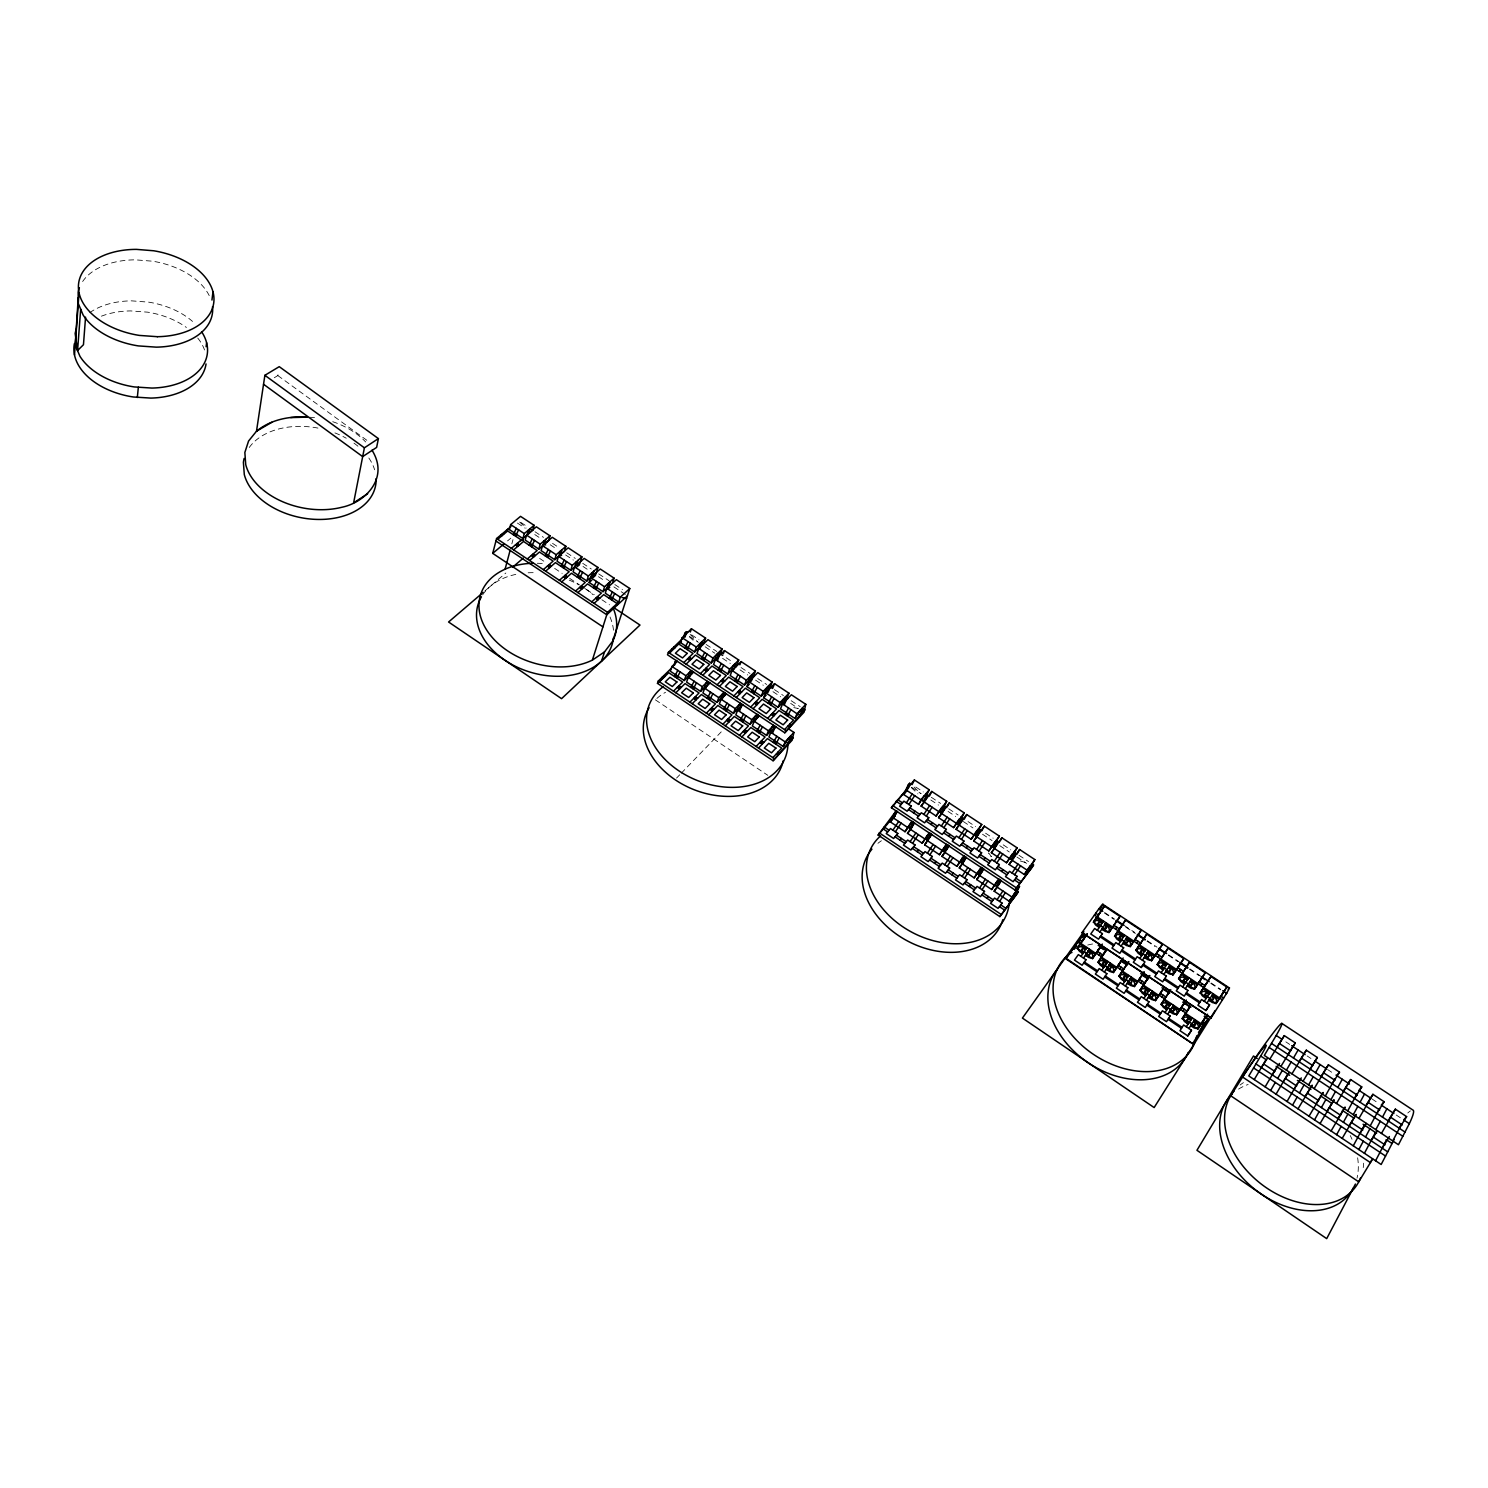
<?xml version="1.0" encoding="UTF-8"?>
<svg xmlns="http://www.w3.org/2000/svg" width="1488" height="1488" viewBox="0 0 1488 1488"><rect width="100%" height="100%" fill="white"/><g stroke="black" fill="none" stroke-linecap="round" stroke-linejoin="round"><path stroke-width="0.75" stroke-dasharray="5 3.75" d="M274.276 377.747L277.847 375.571L278.554 371.126M511.853 543.827L512.988 539.605M676.575 778.057L679.7 774.82M681.262 773.202L721.903 731.166M484.976 590.866L505.846 573.01M507.538 540.907L510.83 538.154M309.541 417.254L315.94 417.663M793.811 707.618L798.293 708.511L790.444 703.229M1020.303 860.975L1026.925 862.947M691.567 634.837L698.951 639.728M706.168 644.49L716.788 651.521M726.237 657.77L733.342 662.458M741.061 667.554L749.971 673.45M757.708 678.565L766.655 684.48M774.411 689.614L783.395 695.547M791.188 700.718L800.209 706.67M520.967 522.493L526.287 526.008M534.992 531.755L543.473 537.373M552.55 543.38L557.665 546.747M566.742 552.773L575.298 558.428M582.719 563.32L591.294 568.993M598.734 573.922L609.076 580.748M614.823 584.561L622.468 589.601M689.632 636.529L697.388 641.663M705.145 646.796L714.835 653.213M722.591 658.347L730.348 663.462M740.038 669.879L747.794 675.013M755.551 680.146L763.307 685.28M772.997 691.697L780.754 696.812M517.415 523.051L525.134 528.166M534.769 534.545L540.572 538.377M550.207 544.757L556.01 548.588M565.645 554.968L573.364 560.083M583.017 566.463L588.802 570.295M598.455 576.674L604.24 580.506M613.893 586.886L625.481 594.549M915.845 787.04L923.267 791.951M931.321 797.289L940.621 803.446M948.712 808.802L958.067 814.978M968.056 821.599L975.57 826.565M985.595 833.206L993.147 838.19M1003.21 844.849L1010.78 849.871M1018.982 855.302L1028.487 861.571M1104.728 912.59L1114.4 918.989M1124.482 925.666L1134.842 932.511M1147.304 940.751L1156.976 947.149M1168.582 954.831L1179.091 961.787M1189.861 968.911L1200.481 975.961M1211.139 982.991L1220.811 989.39M1104.468 913.037L1114.14 919.435M1125.728 927.117L1135.4 933.515M1147.006 941.197L1154.744 946.312M1168.285 955.277L1177.957 961.676M1189.563 969.358L1199.235 975.756M1210.823 983.419L1220.495 989.836M911.679 787.357L921.239 793.681M930.818 800.023L938.482 805.082M948.042 811.425L955.705 816.503M963.35 821.562L972.929 827.905M982.508 834.229L992.068 840.571M999.731 845.649L1009.292 851.973M1016.955 857.051L1026.534 863.375M1285.855 1041.86L1289.705 1044.427M1307.078 1055.922L1310.965 1058.507M1327.519 1069.481L1334.085 1073.834M1371.973 1098.944L1378.446 1103.24M1396.209 1114.996L1401.826 1118.716M539.623 558.409L545.259 562.148M554.652 568.397L562.185 573.401M569.699 578.386L579.111 584.635M586.663 589.639L594.27 594.698M601.896 599.757L609.503 604.816M655.39 699.844L767.808 775.322M277.847 375.571L369.173 441.973M689.39 636.827L694.505 641.57M519.684 522.065L526.12 528.054M911.381 787.654L917.91 793.922M690.172 634.446L698.281 642.463M914.06 787.078L920.421 793.681M991.436 856.623L988.609 852.94L991.101 856.66M1407.778 1113.005A57.232 6.752 -56.4 0 1 1410.401 1110.922M1238.555 1089.104A77.153 55.093 38.8 0 1 1248.134 1084.473M1350.248 1135.549A77.153 55.093 38.8 0 1 1352.015 1139.25M1357.633 1157.813A77.153 55.093 38.8 0 1 1357.019 1178.143M1240.081 1085.031A77.432 55.13 38.7 0 1 1243.447 1082.632M1363.64 1163.188A77.432 55.13 38.7 0 1 1363.231 1167.615M1087.709 945.047A78.325 56.897 33.9 0 1 1093.847 943.783M656.878 698.449A72.67 53.14 21.2 0 1 665.545 692.273M482.596 594.902A69.936 49.941 16.3 0 1 517.694 574.015M528.147 572.787A69.936 49.941 16.3 0 1 534.601 572.694M569.253 580.134A69.936 49.941 16.3 0 1 579.204 584.989M584.747 588.374A69.936 49.941 16.3 0 1 593.191 594.791M610.006 616.962A69.936 49.941 16.3 0 1 613.577 631.321M537.261 563.264A70.234 49.941 16.3 0 1 543.845 563.654M249.277 447.46A67.127 45.589 11 0 1 320.59 428.618M334.93 432.915A67.127 45.589 11 0 1 346.258 438.216M353.977 443.145A67.127 45.589 11 0 1 359.166 447.256M368.838 458.006A67.127 45.589 11 0 1 374.623 469.78M332.717 421.699A67.406 45.607 11 0 1 365.657 441.973M82.64 281.511A67.983 42.947 8.6 0 1 135.408 259.842L152.743 261.218A67.983 42.947 8.6 0 1 210.459 298.381M89.689 312.703A66.886 42.985 8.3 0 1 131.558 300.855L148.614 302.138A66.886 42.985 8.3 0 1 192.529 321.427M101.407 316.181A66.607 43.003 8.2 0 1 130.609 310.918L147.61 312.164A66.607 43.003 8.2 0 1 186.409 327.472M197.755 338.074A66.607 43.003 8.2 0 1 204.823 350.815M877.939 843.305A75.2 55.54 28.3 0 1 881.398 840.757"/><path stroke-width="1.5" d="M78.213 297.749L75.218 345.104L79.924 356.246A66.886 42.985 8.3 0 0 134.292 386.936L151.925 388.07A66.886 42.985 8.3 0 0 201.55 331.638M74.493 354.981L79.05 292.894M85.56 317.149L83.458 344.714L77.581 350.536L80.668 309.151M138.347 387.196L137.324 397.519M206.107 346.704L206.609 342.724M211.947 300.055L212.989 291.778M263.543 384.257L362.663 456.611L376.631 447.404L378.398 438.607L279.242 366.662L264.883 375.311L256.494 431.222L248.552 441.062L244.85 452.482L245.743 464.665A67.406 45.607 11 0 0 341.887 507.259C362.998 502.888 383.737 483.098 376.576 460.071A67.406 45.607 11 0 0 372.019 450.194M378.398 438.607L364.393 447.814L353.623 502.851L367.648 493.737M602.938 626.876L492.714 553.369L496.583 538.544L510.961 526.529M509.342 529.561L510.663 524.594L520.54 516.355L534.099 525.301L532.723 530.267L522.92 538.563L508.208 528.817M505.083 569.197L510.161 550.169M516.317 528.333L513.341 534.713M518.587 529.84L515.592 536.201M522.92 538.563L524.26 533.597L534.099 525.301M526.547 535.103L525.19 540.07L538.823 549.109L548.57 540.739L549.965 535.792L536.35 526.808L526.547 535.103L540.2 544.162L538.823 549.109M527.012 535.103L528.37 530.137M528.649 533.708L530.007 528.742M532.22 538.879L529.207 545.24M534.508 540.386L531.495 546.747M542.488 545.668L541.093 550.616L554.782 559.693L564.473 551.267L565.905 546.319L552.253 537.298L542.488 545.668L556.196 554.745L554.782 559.693M544.273 540.665L542.897 545.612L544.031 546.375M545.91 539.27L544.515 544.217L545.65 544.961M548.198 549.444L545.147 555.805M550.486 550.951L547.435 557.33M579.204 565.217L581.901 556.884L568.193 547.826L558.484 556.27L557.051 561.199L570.797 570.313L584.189 558.409L597.953 567.486L596.446 572.396M560.251 551.23L558.818 556.177L559.972 556.921M561.869 549.816L560.455 554.764L561.59 555.508M564.212 560.065L561.143 566.426M566.5 561.571L563.431 567.932M570.797 570.313L572.248 565.384L581.901 556.884M576.284 561.832L574.814 566.761L575.968 567.523M577.902 560.418L576.433 565.347L577.567 566.091M577.586 566.63L578.572 563.357M580.301 570.704L577.195 577.065M582.608 572.229L579.502 578.59M588.355 576.042L574.554 566.891L573.085 571.82L586.867 580.971L588.355 576.042L597.953 567.486M589.174 582.496L590.662 577.586L604.537 586.756L602.993 591.666L589.174 582.496L591.833 580.097M592.373 572.471L590.866 577.4L592.019 578.144L593.619 576.712L592.466 575.949L593.972 571.039M593.656 577.27L594.661 573.996M595.274 575.837L596.279 572.564M596.446 581.399L593.321 587.76M598.753 582.924L595.628 589.285M608.518 583.166L605.3 593.191L618.729 602.082L607.55 612.331L592.373 660.114A70.234 49.941 16.3 0 1 486.148 629.182A70.234 49.941 16.3 0 1 532.927 563.264M610.117 581.715L608.573 586.607L609.727 587.369L608.127 588.82L606.974 588.058M612.517 583.036L614.079 578.144L600.259 569.011L586.867 580.971M612.405 591.982L609.262 598.325M614.73 593.507L611.568 599.869M617.148 605.244L617.929 602.807M618.729 602.082L620.291 597.19L629.777 588.504L616.385 579.669L602.993 591.666M601.524 661.156L604.537 651.856L612.721 641.105L629.777 588.504M788.584 728.878L793.922 732.431L792.193 740.131L773.09 760.759L657.473 683.364L658.291 681.02L671.441 668.186M687.605 632.493L686.414 631.712L684.871 633.218L683.141 638.054L668.354 652.358L667.498 654.776L784.79 732.803L804.022 712.213L805.808 704.308L791.356 694.766L782.465 704.14L780.493 708.902L794.983 718.499L800.656 709.813L801.865 710.613L799.874 715.356L784.79 732.803M677.356 661.23L671.981 666.475L670.307 671.2L684.257 680.518L688.07 676.742L689.781 672.037L692.125 673.58M703.824 642.946L705.591 638.11L691.455 628.773L682.174 637.738L680.462 642.574L694.617 651.967L698.449 648.191L700.216 643.355L702.578 644.936M672.985 666.68L676.203 660.467L674.51 665.173M684.703 636.548L686.414 631.712M684.908 637.217L686.042 634L684.871 633.218M690.302 632.009L691.455 628.773M677.803 670.363L674.566 676.594M688.088 641.644L684.796 647.987M680.128 671.906L676.891 678.137M690.451 643.207L687.158 649.568M684.257 680.518L685.968 675.794L691.325 670.511M694.617 651.967L696.365 647.131L705.591 638.11M693.65 672.074L688.293 677.356L686.582 682.062L700.588 691.399L704.382 687.605L706.13 682.918L708.474 684.48M700.588 645.067L701.759 641.849L704.122 643.411M699.639 648.973L702.931 642.63M694.152 681.244L690.878 687.475M704.661 652.618L701.35 658.979M696.477 682.806L693.222 689.037M707.042 654.199L703.712 660.542M700.588 691.399L702.336 686.712L707.656 681.392M711.19 662.941L712.975 658.124L722.126 649.047L707.953 639.673L698.728 648.694L696.979 653.53L711.19 662.941L715.003 659.147L716.788 654.329L719.169 655.91L717.365 660.709M709.999 682.936L704.68 688.274L702.931 692.962L716.993 702.336L720.75 698.504L722.554 693.836L724.898 695.398M716.193 659.928L719.522 653.604M720.322 653.846L722.126 649.047M723.298 653.809L724.507 650.609L738.736 660.021L736.895 664.82M710.557 692.18L707.265 698.411M721.308 663.648L717.96 669.991M712.901 693.743L709.609 699.974M723.689 665.229L720.341 671.572M716.993 702.336L718.778 697.667L724.061 692.292L722.87 695.417M724.507 650.609L715.356 659.705L713.552 664.522L727.818 673.971L729.641 669.172L738.736 660.021M727.818 673.971L731.612 670.139L733.435 665.341L735.835 666.922M726.404 693.854L721.122 699.23L719.336 703.917L733.454 713.329L737.192 709.46L739.015 704.81L741.377 706.372L739.536 711.022M732.803 670.939L736.151 664.597M739.889 664.783L741.117 661.583L755.42 671.032L753.542 675.812M727.018 703.154L723.707 709.385M738.011 674.696L734.626 681.039M729.38 704.735L726.051 710.948M740.392 676.296L737.025 682.639M733.454 713.329L735.277 708.66L740.522 703.247M741.117 661.583L732.04 670.753L730.199 675.552L744.502 685.038L746.381 680.258L755.42 671.032M744.502 685.038L748.278 681.188L750.157 676.408L752.537 677.989L751.291 681.169M742.884 704.828L737.639 710.222L735.816 714.891L749.971 724.34L753.691 720.452L755.551 715.802L757.913 717.383M768.05 692.255L769.333 689.093L766.934 687.493L765.018 692.273L761.261 696.142L746.902 686.619L748.78 681.839L757.801 672.595L772.16 682.081L770.226 686.842M749.785 679.644L751.663 674.864L754.063 676.445M749.468 681.969L752.854 675.645M743.554 714.166L740.206 720.378M754.769 685.801L751.366 692.143M745.916 715.747L742.568 721.959M757.169 687.4L753.765 693.743M749.971 724.34L751.831 719.69L757.039 714.24M761.261 696.142L763.177 691.381L772.16 682.081M759.419 715.821L754.211 721.271L752.333 725.921L766.562 735.407L770.245 731.482L772.142 726.851L774.523 728.432L772.607 733.063L770.245 731.482M784.213 704.977L786.166 700.234L783.767 698.635L781.814 703.396L778.094 707.302L763.66 697.742L765.595 692.962L774.541 683.662L788.956 693.185L786.985 697.928M766.208 693.055L769.631 686.731M774.541 683.662L772.625 688.423L768.422 685.931M760.145 725.233L756.76 731.445M771.602 696.961L768.161 703.285M762.507 726.814L759.14 733.026M774.02 698.56L770.579 704.884M766.562 735.407L768.459 730.775L773.63 725.288M778.094 707.302L780.047 702.541L788.956 693.185M776.011 726.869L770.84 732.356L768.924 736.988L783.209 746.492L788.807 737.936L789.998 738.736L788.045 743.349L773.09 760.759M771.435 732.282L774.82 726.07M783.004 704.177L786.464 697.853M776.792 736.318L773.388 742.531M788.51 708.139L785.032 714.482M779.173 737.918L775.769 744.112M790.928 709.739L787.45 716.081M783.209 746.492L785.143 741.88L793.922 732.431M794.983 718.499L796.973 713.756L805.808 704.308M790.277 736.355L791.467 737.155L789.514 741.768L793.16 737.843M802.144 708.232L803.353 709.032L801.344 713.775L805.008 709.85M1204.257 1016.49L1208.126 1019.057L1204.555 1016.062M905.02 831.718L912.125 821.357L914.581 822.994L907.475 833.354L922.207 843.194L929.33 832.815L931.786 834.452L924.68 844.831L939.467 854.707L946.591 844.31L949.065 845.947L941.941 856.363L956.803 866.276L963.926 855.842L966.4 857.497L959.276 867.932L974.194 877.883L981.317 867.43L983.81 869.085L976.686 879.538L991.659 889.526L998.783 879.055L1001.275 880.71L994.151 891.2L1009.18 901.226L1019.596 886.383L1017.085 890.773L1018.331 891.61L1017.085 893.804L999.862 916.608L878.125 835.066L896.222 810.774L897.431 811.592L890.326 821.915L905.02 831.718L910.73 823.031L913.186 824.668L910.935 829.169L908.48 827.533M1027.65 870.182L1028.933 871.038L1031.5 866.518L1030.217 865.681L1024.339 874.553L1009.087 864.435L1019.615 849.499L1034.848 859.58L1032.281 864.1L1033.546 864.937L1032.263 867.188L1014.965 890.01L891.386 807.742L914.395 779.954L929.275 789.793L926.968 794.406M896.222 810.774L892.614 816.949L893.823 817.768L890.326 821.915M910.898 784.083L909.652 783.265L908.238 784.92L905.987 789.551L907.215 790.388L903.7 794.536L918.598 804.413L924.401 795.615L926.894 797.27L925.35 800.339M903.7 794.536L905.969 789.886L920.905 799.8L918.598 804.413M907.382 787.896L909.652 783.265M893.823 817.768L896.036 813.248L894.809 812.429M907.978 788.845L909.484 785.738L908.238 784.92M914.395 779.954L912.125 784.585L910.898 783.767M898.659 821.488L892.93 830.174M912.181 794.015L906.378 802.832M901.114 823.124L895.385 831.811M914.674 795.671L908.87 804.487M909.707 828.351L913.353 822.176M923.341 801.065L927.043 794.759M939.523 811.778L942.016 813.434L944.378 808.84L941.867 807.184L936.064 816.001L921.091 806.068L931.767 791.43L946.703 801.307L944.359 805.919L946.852 807.556M929.461 796.061L931.767 791.43M915.864 832.964L910.117 841.669M929.647 805.585L923.825 814.42M918.338 834.601L912.59 843.305M932.139 807.24L926.317 816.075M936.064 816.001L946.703 801.307M922.207 843.194L927.935 834.508L930.409 836.144L924.68 844.831M926.894 839.809L930.558 833.633M940.769 812.615L944.508 806.329M977.895 835.159L979.532 832.108L977.002 830.434L971.162 839.288L956.077 829.281L961.918 820.446L959.407 818.791L953.585 827.626L938.556 817.656L949.195 802.962L964.205 812.876L961.806 817.451L964.298 819.107L966.698 814.531L981.764 824.482L975.942 833.299L977.188 834.136M947.633 806.031L949.195 802.962M933.143 844.477L927.396 853.182M947.168 817.21L941.346 826.045M935.617 846.114L929.851 854.837M949.679 818.865L943.857 827.7M1281.782 1023.353L1412.912 1110.048A57.232 6.752 -56.4 0 1 1409.322 1123.682L1398.441 1144.737L1264.316 1055.438L1276.202 1035.462A56.432 3.069 -56.3 0 0 1276.797 1028.375A56.432 3.069 -56.3 0 0 1243.931 1074.875L1242.554 1077.014L1370.299 1162.537L1371.657 1160.342M1392.768 1140.961L1401.082 1124.984M1394.07 1139.492A37.609 4.408 -56.4 0 1 1392.061 1143.509L1381.162 1164.49L1248.804 1075.936L1260.689 1056.015A37.088 1.99 -56.3 0 0 1264.298 1046.715A37.088 1.99 -56.3 0 0 1244.898 1073.462L1230.669 1095.745L1358.73 1181.844L1372.643 1158.929M1399.352 1128.313L1406.606 1116.614L1395.353 1109.155L1381.459 1133.428M953.585 827.626L964.205 812.876M939.467 854.707L945.215 846.002L947.689 847.658L946.126 850.634M944.266 848.774L945.81 845.798M944.117 851.285L947.819 845.128M958.272 824.203L962.029 817.916M956.077 829.281L966.698 814.531M1375.582 1160.752L1386.518 1139.827M1382.166 1148.159L1389.364 1136.534M950.479 856.028L944.694 864.77M964.782 828.872L958.923 837.725M1355.438 1184.039L1326.701 1238.63L1196.947 1150.298L1253.491 1055.996L1257.267 1058.507M1388.099 1120.836L1395.353 1109.155M952.952 857.683L947.186 866.425M967.293 830.527L961.434 839.399M1375.823 1129.671L1380.269 1121.282M1382.482 1117.116L1386.872 1108.82M1364.422 1153.293L1375.451 1132.442M1371.062 1140.738L1377.386 1130.824M971.162 839.288L981.764 824.482M960.188 861.998L962.55 857.553L965.042 859.208L962.662 863.654L960.188 861.998L956.803 866.276M1370.188 1125.914L1379.506 1108.411M1376.865 1113.377L1384.119 1101.734L1372.922 1094.312L1358.935 1118.418M1358.842 1149.554L1363.306 1141.203M1365.519 1137.037L1369.909 1128.76M961.434 862.835L965.154 856.66M975.83 835.847L979.625 829.56M995.546 846.839L997.202 843.808L994.672 842.134L988.813 850.987L973.691 840.962L984.275 826.138L999.397 836.126L993.556 844.961L994.821 845.798M1359.976 1133.335L1366.3 1123.44M984.275 826.138L981.838 830.713L979.327 829.058M1353.28 1145.834L1364.403 1125.077M967.87 867.634L962.085 876.395M982.433 840.571L976.574 849.462M1365.649 1105.956L1372.922 1094.312M970.362 869.29L964.577 878.05M984.963 842.245L979.104 851.136M1348.909 1125.97L1356.126 1114.438L1342.176 1138.413M1353.317 1114.679L1357.819 1106.365M1360.069 1102.236L1364.533 1094.015M988.813 850.987L999.397 836.126M974.194 877.883L979.96 869.141L982.452 870.815L980.852 873.754M978.788 874.405L982.564 868.248M993.463 847.528L997.295 841.241M1013.272 858.595L1014.965 855.563L1012.417 853.889L1006.539 862.761L991.343 852.68L1001.908 837.8L1017.085 847.825L1014.556 852.364M1347.7 1110.941L1357.168 1093.606M1354.471 1098.535L1361.762 1086.928L1350.62 1079.544L1336.484 1103.501M1336.633 1134.693L1341.153 1126.397M1343.404 1122.287L1347.868 1114.084M1000.252 840.832L1001.908 837.8M1337.879 1118.604L1345.115 1107.091L1331.09 1130.992M985.354 879.278L979.55 888.057M1000.178 852.326L994.3 861.217M987.846 880.952L982.043 889.712M1002.707 854L996.83 862.91M1343.329 1091.113L1350.62 1079.544M1320.042 1123.589L1334.104 1099.781L1326.868 1111.257M1006.539 862.761L1017.085 847.825M991.659 889.526L997.444 880.784L999.936 882.458L998.299 885.397M1330.904 1099.762L1335.48 1091.522M1337.768 1087.43L1342.288 1079.265M996.235 886.03L1000.029 879.873M1011.152 859.264L1015.021 852.977M1017.085 854.038L1019.615 849.499M1325.324 1096.061L1334.922 1078.856M1332.206 1083.729L1339.498 1072.178L1328.412 1064.831L1314.164 1088.621M1314.518 1119.906L1319.093 1111.685M1321.381 1107.593L1325.92 1099.465M1309.012 1116.223L1323.13 1092.471L1315.894 1103.929M1002.893 890.977L997.072 899.756M1017.978 864.119L1012.082 873.028M1005.404 892.651L999.583 901.43M1020.526 865.811L1014.63 874.721M1321.102 1076.363L1328.412 1064.831M1298.001 1108.858L1312.193 1085.198L1304.939 1096.619M999.862 916.608L1018.331 891.61M1014.965 890.01L1033.546 864.937M1024.339 874.553L1034.848 859.58M1012.491 896.873L1014.983 892.465L1016.23 893.302L1013.737 897.71L1012.491 896.873L1009.18 901.226M1016.304 890.717L1017.569 891.554L1015.058 895.943L1013.812 895.125M1031.556 863.914L1032.839 864.77L1030.254 869.271L1028.989 868.434M1308.603 1084.919L1313.253 1076.754M1315.559 1072.681L1320.154 1064.608M1303.042 1081.218L1317.345 1057.503L1306.315 1050.193L1291.937 1073.834M1310.035 1069.016L1317.345 1057.503M1292.514 1105.175L1297.164 1097.028M1299.47 1092.973L1304.065 1084.919M1287.027 1101.511L1297.48 1083.301M1294.002 1089.328L1301.275 1077.926M1298.987 1061.688L1306.315 1050.193M1276.072 1094.182L1287.752 1074.038M1283.102 1082.055L1289.203 1072.681M1081.516 937.57L1082.855 935.078L1065.78 958.774L1192.613 1043.702L1066.059 958.346L1082.687 934.948L1085.44 936.77L1077.163 948.414L1083.543 952.673L1086.854 947.447L1085.57 949.27A3.925 2.604 35.1 0 0 1081.683 949.716A3.925 2.604 35.1 0 0 1082.892 953.585L1079.711 951.446A3.925 2.604 35.2 0 1 1078.502 947.596A3.925 2.604 35.2 0 1 1082.39 947.131L1085.57 949.27M1286.413 1070.151L1291.119 1062.041M1293.463 1058.024L1298.131 1050.007M1280.87 1066.468L1295.285 1042.902L1284.311 1035.629L1269.822 1059.121M1287.957 1054.36L1295.285 1042.902M1270.603 1090.518L1275.309 1082.446M1277.653 1078.428L1282.321 1070.43M1265.135 1086.872L1276.909 1066.822M1272.221 1074.801L1279.513 1063.436M1276.964 1047.068L1284.311 1035.629M1254.235 1079.581L1266.083 1059.605M1261.378 1067.547L1267.478 1058.21M1102.794 911.307L1098.665 909.187A38.428 1.265 -56.3 0 1 1100.45 908.945M1081.962 932.623L1211.083 1017.941L1081.962 932.623L1098.925 908.759M1077.163 948.414L1080.474 943.206L1095.8 953.417L1092.452 958.625L1086.091 954.366L1089.421 949.158L1088.137 950.981A3.925 2.604 35.1 0 1 1089.346 954.831A3.925 2.604 35.1 0 1 1085.44 955.277L1088.639 957.416A3.943 2.604 35 0 0 1092.545 956.97A3.943 2.604 35 0 0 1091.336 953.101L1088.137 950.981M1102.013 923.025L1098.758 920.886A3.98 2.678 35 0 0 1094.796 921.388A3.98 2.678 35 0 0 1096.024 925.313L1099.241 927.452A3.98 2.678 34.9 0 1 1098.032 923.527A3.98 2.678 34.9 0 1 1102.013 923.025L1103.296 921.221L1099.892 926.559L1093.42 922.262L1104.468 906.155L1119.962 916.403L1117.172 920.83M1083.673 938.705L1080.995 943.039L1078.205 941.253M1094.071 921.351L1096.805 916.924M1082.278 941.234L1084.938 936.919M1097.27 916.868L1101.287 910.619M1085.44 936.77L1087.226 933.887M1104.468 906.155L1093.42 922.262M1119.962 916.403L1108.951 932.567L1102.478 928.27L1105.882 922.932L1104.598 924.755A3.98 2.678 34.9 0 1 1105.807 928.679A3.98 2.678 34.9 0 1 1101.845 929.182L1105.082 931.321A3.98 2.678 34.8 0 0 1109.062 930.837A3.98 2.678 34.8 0 0 1107.853 926.912L1104.598 924.755M1215.119 1010.594L1154.149 1107.556L1022.423 1018.09L1083.896 931.711M1210.786 1018.369L1226.614 993.24L1222.745 990.673M1098.962 948.898L1096.247 953.213L1101.734 956.933L1105.751 950.776L1100.711 958.03L1107.128 962.308L1104.394 966.586L1097.995 962.327L1101.343 957.119L1116.744 967.386L1113.359 972.575L1106.942 968.297L1110.327 963.089L1109.062 964.931A3.943 2.604 34.6 0 1 1110.253 968.781A3.943 2.604 34.6 0 1 1106.309 969.209L1109.509 971.348A3.962 2.604 34.5 0 0 1113.452 970.92A3.962 2.604 34.5 0 0 1112.261 967.07L1109.062 964.931M1108.951 932.567L1112.373 927.229M1097.512 951.39L1100.227 947.093M1112.764 927.136L1116.8 920.886M1193.655 1021.475L1196.929 1023.651A4.018 2.641 32.6 0 1 1198.063 1027.501A4.018 2.641 32.6 0 1 1193.953 1027.855L1190.698 1025.678A4.018 2.623 32.6 0 0 1194.79 1025.325A4.018 2.623 32.6 0 0 1193.655 1021.475L1194.864 1019.578L1191.293 1024.73L1197.821 1029.082L1205.596 1016.769M1207.549 1014.202L1200.797 1024.897L1194.269 1020.526A4.018 2.623 32.6 0 1 1195.608 1022.535M1211.827 995.844L1215.157 998.057A4.092 2.697 32.2 0 1 1216.291 1001.963A4.092 2.697 32.2 0 1 1212.106 1002.373L1208.795 1000.159A4.073 2.697 32.3 0 0 1212.962 999.769A4.073 2.697 32.3 0 0 1211.827 995.844L1213.036 993.947L1209.391 999.211L1216.012 1003.619L1226.819 987.028L1210.953 976.556L1204.945 985.54M1226.819 987.028L1219.081 999.304L1212.441 994.895A4.073 2.697 32.3 0 1 1213.501 996.235M1192.613 1043.702L1208.126 1019.057M1123.235 937.105L1119.98 934.948A3.999 2.678 34.5 0 0 1115.981 935.431A3.999 2.678 34.5 0 0 1117.172 939.356L1120.427 941.513A3.999 2.678 34.4 0 1 1119.236 937.589A3.999 2.678 34.4 0 1 1123.235 937.105L1124.519 935.282L1121.059 940.602L1114.568 936.287L1118.009 930.967M1118.362 930.856L1122.436 924.606M1205.912 1010.557L1209.595 1004.846L1201.579 999.527L1197.933 1005.256L1205.912 1010.557L1209.539 1004.809M1138.283 934.799L1141.129 930.391L1125.56 920.105L1114.568 936.287M1188.893 1028.506L1191.925 1023.763M1206.935 1003.079L1209.986 998.262M1187.833 1035.946L1191.46 1030.217L1183.63 1024.99L1179.984 1030.7L1187.833 1035.946L1191.516 1030.254M1078.13 943.02L1079.432 940.937M1101.808 970.306L1107.76 961.378L1106.495 963.22A3.943 2.604 34.6 0 0 1102.552 963.647A3.943 2.604 34.6 0 0 1103.761 967.516L1100.562 965.377A3.943 2.604 34.7 0 1 1099.353 961.508A3.943 2.604 34.7 0 1 1103.278 961.081L1106.495 963.22M1186.289 1026.757L1189.321 1022.014M1191.051 1019.726L1187.777 1017.55A4.018 2.623 32.7 0 0 1183.704 1017.922A4.018 2.623 32.7 0 0 1184.839 1021.754L1188.094 1023.93A4.018 2.623 32.7 0 1 1186.959 1020.098A4.018 2.623 32.7 0 1 1191.051 1019.726L1192.26 1017.848L1188.689 1022.981L1182.179 1018.648L1190.028 1006.409M1204.294 1001.312L1207.345 996.514M1209.167 994.096L1205.857 991.882A4.073 2.697 32.4 0 0 1201.69 992.291A4.073 2.697 32.4 0 0 1202.825 996.216L1206.136 998.411A4.073 2.697 32.3 0 1 1205.001 994.486A4.073 2.697 32.3 0 1 1209.167 994.096L1210.376 992.18L1206.749 997.462L1200.128 993.073L1210.953 976.556M1141.129 930.391L1130.173 946.647L1123.663 942.332L1127.123 937.012L1125.839 938.835A3.999 2.678 34.3 0 1 1127.048 942.778A3.999 2.678 34.3 0 1 1123.031 943.243L1126.286 945.401A3.999 2.678 34.3 0 0 1130.303 944.936A3.999 2.678 34.3 0 0 1129.113 940.993L1125.839 938.835M1182.997 1011.115L1184.206 1009.236M1200.853 985.595L1202.062 983.717M1130.173 946.647L1133.633 941.327M1121.115 960.988L1117.097 967.107L1122.603 970.864M1133.93 941.16L1138.022 934.929M1172.377 1007.209L1175.632 1009.385A3.999 2.623 33 0 1 1176.785 1013.235A3.999 2.623 33 0 1 1172.73 1013.607L1169.475 1011.431A3.999 2.623 33.1 0 0 1173.53 1011.059A3.999 2.623 33.1 0 0 1172.377 1007.209L1173.604 1005.33L1170.089 1010.501L1176.58 1014.835L1184.411 1002.67M1186.327 1000.029L1179.5 1010.612L1172.99 1006.279A3.999 2.623 33.1 0 1 1174.051 1007.581M1190.177 981.503L1193.488 983.698A4.055 2.697 32.7 0 1 1194.641 987.604A4.055 2.697 32.7 0 1 1190.493 988.032L1187.201 985.837A4.055 2.697 32.8 0 0 1191.33 985.428A4.055 2.697 32.8 0 0 1190.177 981.503L1191.404 979.606L1187.815 984.889L1194.399 989.278L1205.243 972.78L1189.451 962.345L1186.494 966.698M1205.243 972.78L1197.412 984.944L1190.791 980.555A4.055 2.697 32.8 0 1 1191.944 984.479A4.055 2.697 32.8 0 1 1187.815 984.889M1127.495 977.225L1124.277 975.086A3.962 2.604 34.2 0 0 1120.315 975.496A3.962 2.604 34.2 0 0 1121.487 979.346L1124.705 981.503A3.962 2.623 34.1 0 1 1123.533 977.653A3.962 2.623 34.1 0 1 1127.495 977.225L1128.741 975.384L1125.337 980.573L1118.902 976.295L1122.305 971.087L1137.781 981.41L1134.34 986.581L1127.904 982.285L1131.326 977.095L1130.08 978.955A3.962 2.623 34.1 0 1 1131.252 982.805A3.962 2.623 34.1 0 1 1127.272 983.215L1130.489 985.372A3.962 2.623 34 0 0 1134.47 984.963A3.962 2.623 34 0 0 1133.298 981.094L1130.08 978.955M1122.64 970.808L1126.676 964.689M1144.57 951.26L1141.296 949.084A4.018 2.678 33.9 0 0 1137.26 949.549A4.018 2.678 33.9 0 0 1138.45 953.473L1141.705 955.649A4.018 2.678 33.9 0 1 1140.533 951.725A4.018 2.678 33.9 0 1 1144.57 951.26L1145.834 949.4L1142.338 954.719L1135.809 950.386L1139.287 945.066M1139.566 944.899L1143.658 938.668M1126.993 964.429L1128.834 961.583L1118.902 976.295M1143.919 938.519L1146.764 934.111L1162.407 944.452L1156.399 953.473L1162.054 957.212M1182.681 986.972L1185.787 982.21M1187.536 979.736L1184.243 977.56A4.055 2.697 32.9 0 0 1180.114 977.969A4.055 2.697 32.9 0 0 1181.267 981.894L1184.56 984.089A4.055 2.697 32.8 0 1 1183.406 980.164A4.055 2.697 32.8 0 1 1187.536 979.736L1188.763 977.858L1185.173 983.14L1178.589 978.769L1189.451 962.345M1167.634 1014.295L1170.703 1009.552M1185.322 988.72L1188.428 983.959M1165.03 1012.547L1168.099 1007.822M1169.773 1005.479L1166.518 1003.321A3.999 2.623 33.2 0 0 1162.481 1003.693A3.999 2.623 33.2 0 0 1163.635 1007.543L1166.871 1009.701A3.999 2.623 33.1 0 1 1165.736 1005.851A3.999 2.623 33.1 0 1 1169.773 1005.479L1171 1003.6L1167.485 1008.771L1161.012 1004.437L1170.777 989.687M1075.117 947.633L1076.68 945.252M1162.407 944.452L1151.489 960.783L1144.942 956.449L1148.438 951.148L1147.192 952.99A4.018 2.678 33.8 0 1 1148.383 956.914A4.018 2.678 33.8 0 1 1144.328 957.379L1147.583 959.537A4.018 2.678 33.7 0 0 1151.656 959.09A4.018 2.678 33.7 0 0 1150.466 955.166L1147.192 952.99M1161.849 997.016L1163.058 995.156M1179.37 971.348L1180.598 969.488M1151.191 993.035L1154.428 995.193A3.98 2.623 33.5 0 1 1155.599 999.043A3.98 2.623 33.5 0 1 1151.563 999.434L1148.345 997.276A3.98 2.623 33.6 0 0 1152.344 996.886A3.98 2.623 33.6 0 0 1151.191 993.035L1152.419 991.175L1148.959 996.346L1155.413 1000.661L1163.337 988.627M1180.821 962.941L1177.752 967.609L1183.425 971.366M1168.638 967.219L1171.93 969.395A4.036 2.697 33.2 0 1 1173.102 973.319A4.036 2.697 33.2 0 1 1168.991 973.747L1165.718 971.571A4.036 2.697 33.3 0 0 1169.81 971.143A4.036 2.697 33.3 0 0 1168.638 967.219L1169.884 965.34L1166.332 970.641L1172.897 974.993L1183.778 958.588L1168.061 948.191L1157.162 964.559L1163.709 968.893L1167.243 963.61L1166.015 965.47A4.036 2.697 33.3 0 0 1161.923 965.917A4.036 2.697 33.3 0 0 1163.095 969.823L1159.803 967.646A4.036 2.697 33.4 0 1 1158.631 963.74A4.036 2.697 33.4 0 1 1162.723 963.294L1166.015 965.47M1142.096 974.956L1138.041 981.076L1143.584 984.833L1147.676 978.676M1142.356 974.659L1144.235 971.813L1134.34 986.581M1151.489 960.783L1155.004 955.482M1155.19 955.259L1159.338 949.028M1143.863 998.411L1146.988 993.686L1149.573 995.416L1146.448 1000.141M1148.606 991.306L1145.369 989.148A3.98 2.623 33.7 0 0 1141.352 989.557A3.98 2.623 33.7 0 0 1142.524 993.407L1145.76 995.546A3.98 2.623 33.6 0 1 1144.588 991.696A3.98 2.623 33.6 0 1 1148.606 991.306L1149.833 989.446L1146.374 994.616L1139.92 990.32L1143.361 985.13L1158.91 995.491L1155.413 1000.661M1161.179 972.687L1164.323 967.963M1163.821 974.435L1166.945 969.711L1162.984 967.163M1157.162 964.559L1160.677 959.258M1160.863 959.016L1168.061 948.191M1139.92 990.32L1149.796 975.514L1142.747 986.06L1149.22 990.376A3.98 2.623 33.6 0 0 1147.601 989.911M1157.98 957.193L1159.226 955.333M1140.794 982.973L1142.021 981.131M1141.203 967.516L1144.96 961.918L1137.13 956.71L1133.335 962.29L1141.203 967.516L1142.765 965.173L1156.325 974.194M1142.393 960.206L1145.574 955.519M1125.356 986.042L1128.536 981.373L1125.951 979.643L1122.789 984.331M1139.789 958.477L1142.97 953.789M1163.17 988.999L1159.078 995.1L1164.639 998.876L1168.768 992.756M1176.562 969.413L1183.778 958.588M1172.897 974.993L1176.45 969.711M1161.012 1004.437L1164.509 999.266L1180.114 1009.682L1176.58 1014.835M1178.589 978.769L1186.438 966.977M1119.832 969.004L1121.078 967.181M1135.809 950.386L1146.764 934.111M1123.18 957.974L1116.112 968.297L1109.695 964.019A3.943 2.604 34.6 0 1 1110.736 965.321M1113.359 972.575L1121.45 960.746L1127.179 964.559M1136.702 943.076L1137.967 941.253M1201.188 1028.357L1208.256 1018.555M1121.096 946.052L1124.296 941.402M1104.375 972.017L1107.574 967.386L1105.026 965.675M1118.492 944.322L1121.692 939.691M1184.336 1003.135L1180.189 1009.217L1185.806 1012.993L1189.935 1006.93L1185.118 1014.425L1191.646 1018.778A4.018 2.623 32.7 0 0 1190.009 1018.294M1198.026 983.642L1202.248 977.43M1194.399 989.278L1198.026 983.996M1097.995 962.327L1106.161 950.572L1098.163 945.252M1115.516 929.051L1116.781 927.229M1098.981 955.091L1100.246 953.287M1125.56 920.105L1117.376 931.879L1123.868 936.194A3.999 2.678 34.4 0 0 1119.869 936.677A3.999 2.678 34.4 0 0 1121.059 940.602M1182.179 1018.648L1185.731 1013.495L1201.411 1023.949L1197.821 1029.082M1200.742 992.124L1206.768 983.103M1200.128 993.073L1203.141 988.739L1209.781 993.147A4.073 2.697 32.3 0 0 1208.107 992.663M1102.329 944.099L1095.168 954.329L1088.77 950.069A3.925 2.604 35.1 0 1 1089.83 951.371M1092.452 958.625L1100.655 946.907M1083.487 958.067L1086.724 953.473L1084.175 951.762L1080.939 956.356M1097.288 930.242L1100.525 925.648M1099.874 931.972L1103.11 927.359M1087.058 933.943L1079.842 944.099L1086.221 948.358A3.925 2.604 35.1 0 0 1084.64 947.912M1205.578 1017.327L1201.393 1023.428L1204.238 1025.288M1219.602 997.927L1223.843 991.733M1216.012 1003.619L1219.676 998.355M1226.614 993.24L1226.298 993.668A38.967 1.116 -56.3 0 0 1228.139 989.167M1016.23 893.302L1017.569 891.554M1030.087 866.983L1032.281 864.1M1031.5 866.518L1032.839 864.77M994.151 891.2L997.481 886.867L994.988 885.211M1009.087 864.435L1012.435 860.101L1009.887 858.427M986.86 898.231L988.218 896.483M1001.74 871.466L1003.098 869.717M969.339 886.532L970.697 884.783M976.686 879.538L980.034 875.242L977.56 873.586M983.959 859.655L985.335 857.906M991.343 852.68L994.728 848.365L992.198 846.691M951.892 874.851L953.269 873.121M959.276 867.932L961.527 865.086M966.251 847.881L967.628 846.151M973.691 840.962L977.077 836.684L974.566 835.01M934.501 863.226L935.896 861.515M941.941 856.363L945.364 852.122L942.89 850.466M1336.745 1075.601L1339.498 1072.178M948.6 836.144L949.995 834.433M917.24 851.675L918.635 849.964M938.556 817.656L940.862 814.847M931.079 824.501L932.474 822.79M1361.762 1086.928L1358.953 1090.313L1370.727 1098.125M907.475 833.354L909.782 830.564M899.942 840.106L901.356 838.414M913.52 812.82L914.934 811.127M921.091 806.068L924.587 801.883L922.095 800.246M920.905 799.8L929.275 789.793M878.125 835.066L894.976 815.071M1384.119 1101.734L1381.273 1105.1L1393.884 1113.452M891.386 807.742L906.936 789.421M1406.606 1116.614L1403.705 1119.962L1409.322 1123.682M789.998 738.736L791.467 737.155M772.849 757.652L781.721 748.092L767.436 738.569L758.508 748.055M789.551 739.666L791.969 737.044M801.865 710.613L803.353 709.032M784.567 729.641L793.495 720.08L779.005 710.483L770.021 719.969M801.362 711.673L803.818 709.051M756.127 746.474L765.074 736.988L750.845 727.483L741.861 736.913M761.056 743.293L762.544 741.712M767.603 718.351L776.587 708.883L762.154 699.304L753.114 708.716M772.551 715.207L774.058 713.608M758.229 715.04L754.862 721.234L753.691 720.452M739.48 735.314L748.483 725.902L734.309 716.453L725.251 725.809M744.409 732.189L745.916 730.608M755.681 703.991L757.206 702.41M763.66 697.742L766.153 695.156M750.696 707.116L759.754 697.723L745.376 688.181L736.262 697.519M727.855 721.103L729.362 719.541M741.694 704.029L738.364 710.241L737.192 709.46M722.889 724.228L731.947 714.872L717.83 705.461L708.716 714.742M733.863 695.919L742.996 686.6L728.674 677.096L719.485 686.359M738.866 692.831L740.392 691.269M746.902 686.619L749.413 684.052M725.233 693.073L721.922 699.286L720.75 698.504M706.354 713.161L715.468 703.88L701.406 694.505L692.236 703.712M711.338 710.074L712.864 708.53M722.126 681.709L723.67 680.146M717.104 684.778L726.293 675.515L712.008 666.047L702.764 675.254M708.827 682.174L705.554 688.386L704.382 687.605M689.893 702.15L699.062 692.943L685.057 683.587L675.812 692.738M694.896 699.081L696.421 697.537M700.383 673.673L709.646 664.466L695.417 655.055L686.117 664.169M705.442 670.623L706.986 669.079M692.478 671.293L689.242 677.505L688.07 676.742M673.469 691.176L682.713 682.025L668.744 672.706L659.463 681.783M678.509 688.144L680.053 686.6M683.755 662.606L693.055 653.474L678.9 644.081M688.814 659.575L690.376 658.049M657.473 683.364L663.629 677.356M669.526 653.139L681.467 641.254M627.397 595.832L606.769 614.767L495.932 541.018M596.948 598.957L598.548 597.506M594.084 603.384L603.7 594.642L617.129 603.551M604.537 586.756L614.079 578.144M591.759 601.84L601.394 593.117L587.555 583.928L577.865 592.596M580.766 588.206L582.385 586.756M575.558 591.052L585.249 582.403L571.466 573.252L561.72 581.864M559.414 580.32L569.16 571.745L555.433 562.631L545.631 571.15M564.64 577.511L566.277 576.061M556.196 554.745L565.905 546.319M543.343 569.625L553.145 561.106L539.456 552.029L529.598 560.492M548.57 566.835L550.207 565.403M540.2 544.162L549.965 535.792M527.31 558.967L537.168 550.523L523.534 541.465L513.62 549.872M532.574 556.196L534.229 554.782M483.228 592.354L448.576 622.003L561.571 698.672L639.989 625.053L613.316 607.346M512.802 567.058L523.255 558.13M511.351 548.365L521.265 539.977L506.552 530.212M516.634 545.612L518.289 544.199M492.714 553.369L504.246 543.678M497.717 539.288L507.687 530.956M592.373 660.114L604.537 651.856M271.746 422.313L256.494 431.222C270.667 419.597 289.49 415.915 307.421 417.124L290.718 417.589M622.04 597.599L626.615 598.25M1102.887 904.332L1229.293 987.883M718.332 652.804L722.703 655.427M734.96 663.815L737.341 665.396M785.255 697.072L787.673 698.653M531.607 529.523L532.723 530.267M996.904 840.683L999.434 842.357M925.796 793.941L928.289 795.596M943.262 805.492L945.754 807.147M960.783 817.098L963.294 818.753M978.379 828.723L980.89 830.397M996.03 840.422L998.56 842.078M1013.756 852.14L1016.304 853.814M1116.335 920.272L1124.072 925.387M1137.613 934.352L1145.351 939.467M1158.91 948.433L1166.648 953.548M1180.189 962.513L1187.926 967.628M1201.467 976.593L1209.205 981.708M1116.056 920.719L1121.859 924.55M1137.334 934.799L1145.072 939.914M1158.613 948.879L1164.416 952.711M1179.891 962.959L1187.629 968.074M1201.169 977.021L1205.038 979.588M682.174 637.738L696.365 647.131M698.449 648.191L712.975 658.124M715.003 659.147L729.641 669.172M731.612 670.139L746.381 680.258M748.278 681.188L763.177 691.381M765.018 692.273L780.047 702.541M781.814 703.396L796.973 713.756M798.665 714.556L799.874 715.356M510.663 524.594L524.26 533.597M558.484 556.27L572.248 565.384M606.844 588.299L620.291 597.19M958.384 821.674L959.648 822.511M1095.707 913.26L1098.497 915.12M1113.991 925.369L1119.59 929.089M1135.139 939.393L1140.775 943.113M1199.198 981.82L1204.908 985.595M1220.755 996.104L1223.62 998.002M957.007 823.385L959.518 825.04M923.397 801.455L938.407 811.388M940.9 813.043L955.966 823.031M958.477 824.705L973.598 834.712M976.128 836.386L991.306 846.449M993.835 848.123L1009.069 858.223M1011.617 859.915L1026.906 870.034M1094.443 915.064L1222.429 999.899M1276.202 1035.462L1281.986 1039.312M1291.64 1045.692L1305.143 1054.657M1314.648 1060.944L1326.366 1068.719M1336.001 1075.099L1349.504 1084.064M1096.172 917.817L1102.645 922.114A3.98 2.678 34.9 0 0 1101.046 921.667M1111.741 928.14L1105.249 923.843A3.98 2.678 34.9 0 1 1106.309 925.164M1133 942.239L1126.49 937.924A3.999 2.678 34.3 0 1 1127.551 939.244M1138.655 945.996L1145.202 950.33A4.018 2.678 33.8 0 0 1143.565 949.865M1154.372 956.412L1147.825 952.06A4.018 2.678 33.8 0 1 1148.996 956.003A4.018 2.678 33.8 0 1 1144.942 956.449M1160.063 960.188L1166.629 964.54A4.036 2.697 33.3 0 0 1164.992 964.075M1175.836 970.641L1169.252 966.27A4.036 2.697 33.3 0 1 1170.331 967.609M1181.546 974.435L1188.149 978.806A4.055 2.697 32.8 0 0 1186.494 978.323M685.577 647.243L687.94 648.805M702.113 658.217L704.494 659.779M718.723 669.228L721.103 670.79M735.388 680.276L737.788 681.857M752.128 691.362L754.528 692.962M768.924 702.503L771.323 704.103M785.776 713.682L788.194 715.282M514.16 534.006L516.429 535.513M530.044 544.534L532.313 546.04M545.966 555.098L548.254 556.605M561.962 565.7L564.25 567.226M578.014 576.34L580.301 577.865M594.121 587.035L596.428 588.56M610.061 597.599L612.368 599.125M1279.587 1043.609L1290.617 1050.919M1301.665 1058.247L1312.732 1065.575M1323.836 1072.941L1334.959 1080.325M1346.101 1087.728L1357.279 1095.131M1368.476 1102.571L1379.711 1110.011M1390.964 1117.488L1402.254 1124.965M1099.204 924.848L1104.375 928.27M1120.371 938.891L1125.56 942.332M1141.631 952.99L1146.839 956.449M1184.448 981.392L1189.712 984.889M1205.987 995.695L1211.288 999.211M1271.477 1043.423L1404.988 1132.052M673.822 647.057L675.013 647.838M689.186 657.268L691.567 658.831M705.796 668.298L708.176 669.86M722.461 679.365L724.861 680.946M739.201 690.469L741.601 692.05M755.997 701.611L758.396 703.21M772.867 712.808L775.267 714.407M789.775 724.042L791.002 724.861M502.405 533.671L503.539 534.415M517.154 543.455L519.424 544.961M533.076 554.02L535.364 555.545M549.072 564.64L551.36 566.165M565.124 575.298L567.412 576.823M581.231 585.993L583.538 587.537M597.395 596.725L599.72 598.269M672.26 648.582L673.45 649.363M687.642 658.793L690.004 660.356M704.252 669.823L706.633 671.404M720.936 680.909L723.317 682.49M737.676 692.032L740.075 693.613M754.49 703.192L756.89 704.791M771.361 714.407L773.76 716.007M788.287 725.642L789.496 726.46M500.749 535.066L501.865 535.81M515.48 544.85L517.768 546.375M531.421 555.452L533.708 556.958M547.435 566.072L549.723 567.598M563.487 576.749L565.793 578.274M579.613 587.444L581.92 588.988M595.777 598.195L598.102 599.738M897.506 799.558L902.472 802.85M909.949 807.817L919.919 814.457M927.415 819.423L937.533 826.156M944.992 831.104L955.017 837.763M962.587 842.785L972.687 849.499M980.257 854.54L990.394 861.273M998.02 866.332L1008.194 873.103M1015.839 878.18L1020.954 881.566M1269.097 1047.422L1402.812 1136.274M1100.804 935.952L1114.233 944.861M1122.045 950.069L1135.549 959.035M1143.398 964.243L1156.957 973.264M1164.844 978.49L1178.459 987.548M1186.382 992.812L1200.072 1001.908M896.074 801.232L901.058 804.543M908.517 809.509L918.505 816.149M926.02 821.134L936.138 827.867M943.597 832.815L953.641 839.492M961.192 844.514L971.311 851.229M978.899 856.288L989.036 863.021M996.662 868.099L1006.837 874.851M1014.5 879.947L1019.596 883.333M1100.171 936.863L1113.601 945.791M1121.413 950.981L1134.916 959.965M1164.23 979.439L1177.845 988.497M1185.769 993.761L1199.458 1002.856M668.354 652.358L785.776 730.441M496.583 538.544L607.55 612.331M892.521 805.436L1016.248 887.759M674.659 661.955L675.812 662.737M1140.719 973.58L1148.457 978.732M1161.998 987.734L1169.735 992.887M1183.276 1001.908L1191.014 1007.06M1099.837 946.963L1103.705 949.549M1121.096 961.118L1126.9 964.987M1142.375 975.291L1146.244 977.858M1163.635 989.446L1169.438 993.314M1182.979 1002.317L1188.782 1006.186M1260.689 1056.015L1266.474 1059.865M1276.146 1066.301L1289.668 1075.322M1297.387 1080.455L1310.928 1089.476M1320.451 1095.819L1332.169 1103.631M1342.362 1110.42L1353.429 1117.786M1363.082 1124.221L1376.605 1133.224M1386.277 1139.659L1392.061 1143.509M786.873 742.549L788.045 743.349M671.981 666.475L685.968 675.794M688.293 677.356L702.336 686.712M704.68 688.274L718.778 697.667M721.122 699.23L735.277 708.66M737.639 710.222L751.831 719.69M754.211 721.271L768.459 730.775M770.84 732.356L785.143 741.88M894.009 815.294L895.237 816.094M927.043 837.298L928.27 838.116M978.899 871.856L980.146 872.675M1079.488 939.449L1082.241 941.29M1097.474 951.446L1102.999 955.129M1118.306 965.34L1123.868 969.023M1139.25 979.29L1144.811 982.991M1160.268 993.296L1165.867 997.016M1181.398 1007.376L1187.015 1011.115M1202.602 1021.512L1205.429 1023.391M1263.944 1064.18L1274.825 1071.416M1285.725 1078.688L1296.662 1085.98M1307.599 1093.271L1318.591 1100.599M1329.584 1107.928L1340.614 1115.293M1351.681 1122.659L1362.766 1130.043M1373.87 1137.446L1385.012 1144.867M925.648 838.99L928.121 840.627M892.54 817.396L907.252 827.216M909.707 828.853L924.494 838.711M926.968 840.348L941.792 850.243M944.266 851.899L959.165 861.831M961.657 863.486L976.612 873.456M979.104 875.111L994.114 885.118M996.607 886.792L1011.673 896.836M1121.692 972.017L1128.127 976.314A3.962 2.623 34.1 0 0 1124.147 976.723A3.962 2.623 34.1 0 0 1125.337 980.573M1137.148 982.322L1130.694 978.025A3.962 2.623 34.1 0 1 1131.754 979.327M1158.296 996.421L1151.805 992.105A3.98 2.623 33.6 0 1 1152.865 993.407M1163.895 1000.215L1170.386 1004.549A3.999 2.623 33.1 0 0 1166.35 1004.921A3.999 2.623 33.1 0 0 1167.485 1008.771M675.347 675.831L677.672 677.393M691.66 686.712L693.985 688.274M708.028 697.63L710.371 699.193M724.451 708.604L726.814 710.167M740.95 719.597L743.312 721.178M757.504 730.645L759.884 732.226M774.132 741.731L776.513 743.33M1255.946 1063.939L1387.727 1151.861M1083.506 951.39L1087.319 953.957M1104.356 965.303L1108.188 967.87M1125.281 979.29L1129.132 981.857M1145.667 992.887L1150.838 996.328M1166.797 1006.985L1171.986 1010.445M1188.019 1021.159L1193.227 1024.637M1253.584 1067.919L1385.551 1156.064M663.741 675.701L664.894 676.482M678.881 685.819L681.225 687.382M695.249 696.756L697.593 698.318M711.692 707.73L714.035 709.311M728.19 718.76L730.552 720.341M744.744 729.808L747.106 731.408M761.354 740.912L763.735 742.512M778.038 752.054L779.228 752.854M662.179 677.226L663.332 678.007M677.338 687.363L679.663 688.907M693.724 698.3L696.068 699.862M710.167 709.292L712.51 710.873M726.665 720.322L729.027 721.903M743.237 731.389L745.6 732.97M759.866 742.512L762.247 744.093M776.55 753.653L777.74 754.453M884.17 826.937L889.08 830.211M896.427 835.14L906.266 841.706M913.651 846.653L923.62 853.312M930.967 858.204L940.844 864.826M948.302 869.792L958.235 876.451M965.712 881.435L975.7 888.113M983.196 893.135L993.221 899.831M1000.754 904.871L1005.776 908.219M1071.955 952.525L1071.62 952.301A78.325 56.897 33.9 0 0 1093.866 1054.639A78.325 56.897 33.9 0 0 1196.724 1035.908M1084.38 962.029L1097.605 970.864M1105.305 976.016L1118.585 984.889M1126.323 990.059L1139.678 998.987M1147.434 1004.177L1160.845 1013.142M1168.638 1018.35L1182.123 1027.352M882.756 828.63L887.666 831.904M895.032 836.833L904.871 843.398M912.256 848.346L922.225 855.023M929.572 859.934L939.467 866.555M946.926 871.522L956.877 878.18M964.354 883.184L974.342 889.861M981.838 894.883L991.882 901.598M999.415 906.638L1004.437 910.005M1083.748 962.941L1096.972 971.776M1104.673 976.928L1117.972 985.819M1125.691 990.989L1139.045 999.917M1146.82 1005.107L1160.231 1014.091M1168.043 1019.299L1181.509 1028.32M658.291 681.02L774.039 758.452M879.222 832.815L1001.108 914.413M264.883 375.311L364.393 447.814M77.581 350.536L75.144 333.461A66.886 42.985 8.3 0 1 76.372 329.09M375.739 479.024L376.073 481.796A67.127 45.589 11 0 1 314.21 519.312A67.127 45.589 11 0 1 244.292 474.542L243.4 462.359A67.127 45.589 11 0 1 244.144 458.434M1360.478 1178.05A77.432 55.13 38.7 0 1 1265.804 1187.387A77.432 55.13 38.7 0 1 1234.222 1090.741M1353.299 1188.075A77.153 55.093 38.8 0 1 1256.021 1190.27A77.153 55.093 38.8 0 1 1232.12 1094.201M1083.543 952.673A3.925 2.604 35.1 0 1 1082.334 948.823M1198.472 1032.449A38.967 1.116 -56.3 0 1 1200.686 1029.045M1201.839 1027.315A38.967 1.116 -56.3 0 1 1205.354 1021.977M1084.603 933.85A38.428 1.265 -56.3 0 1 1082.241 937.384M1076.382 946.07A38.428 1.265 -56.3 0 1 1074.131 949.381M1127.848 939.951A3.999 2.678 34.3 0 1 1123.663 942.332M1213.557 998.82A4.073 2.697 32.3 0 1 1209.391 999.211M1104.394 966.586A3.943 2.604 34.6 0 1 1104.133 961.992M1105.528 961.843A3.943 2.604 34.6 0 1 1107.128 962.308M1142.338 954.719A4.018 2.678 33.8 0 1 1142.133 950.032M1188.261 1052.369A77.971 56.842 34 0 1 1089.532 1063.66A77.971 56.842 34 0 1 1058.452 967.832M1110.885 967.87A3.943 2.604 34.6 0 1 1106.942 968.297M1131.475 982.303A3.962 2.623 34.1 0 1 1127.904 982.285M1174.33 1008.287A3.999 2.623 33.1 0 1 1170.089 1010.501M1195.645 1023.837A4.018 2.623 32.6 0 1 1191.293 1024.73M1188.689 1022.981A4.018 2.623 32.7 0 1 1188.559 1018.424M1099.892 926.559A3.98 2.678 34.9 0 1 1099.613 921.853M1106.458 927.768A3.98 2.678 34.9 0 1 1102.478 928.27M1153.274 994.784A3.98 2.623 33.6 0 1 1148.959 996.346M1089.979 953.92A3.925 2.604 35.1 0 1 1086.091 954.366M1185.173 983.14A4.055 2.697 32.8 0 1 1185.713 978.323M1146.374 994.616A3.98 2.623 33.6 0 1 1145.611 990.338M1206.749 997.462A4.073 2.697 32.3 0 1 1206.043 993.11M1170.424 970.213A4.036 2.697 33.3 0 1 1166.332 970.641M1163.709 968.893A4.036 2.697 33.3 0 1 1162.537 964.968M783.227 760.721A72.67 53.14 21.2 0 1 693.929 789.644A72.67 53.14 21.2 0 1 649.084 707.749M787.915 744.744A72.968 53.177 21.2 0 1 691.846 778.15A72.968 53.177 21.2 0 1 663.388 686.582M613.447 637.924A69.936 49.941 16.3 0 1 529.412 671.906A69.936 49.941 16.3 0 1 481.442 596.762M612.982 607.643A70.234 49.941 16.3 0 1 612.721 641.105M206.032 363.928A66.607 43.003 8.2 0 1 150.883 398.096L133.306 396.98A66.607 43.003 8.2 0 1 74.4 343.598M212.524 306.658A67.983 42.947 8.6 0 1 156.259 347.15L138.328 345.904A67.983 42.947 8.6 0 1 83.049 314.879L78.269 303.44L78.157 292.057A67.983 42.947 8.6 0 1 79.403 287.705M1009.292 902.825A75.535 55.577 28.2 0 1 912.851 932.753A75.535 55.577 28.2 0 1 880.598 835.884M1002.8 919.714A75.2 55.54 28.3 0 1 907.01 940.714A75.2 55.54 28.3 0 1 871.931 849.183M1170.182 1015.988L1166.499 1021.679L1158.687 1016.453L1162.388 1010.78L1170.182 1015.988M1187.926 990.45L1184.243 996.142L1176.301 990.859L1180.003 985.186L1187.926 990.45M1148.978 1001.833L1145.258 1007.469L1137.483 1002.261L1141.222 996.644L1148.978 1001.833M1166.387 976.147L1162.667 981.801L1154.762 976.537L1158.52 970.92L1166.387 976.147M1127.885 987.734L1124.128 993.314L1116.391 988.144L1120.166 982.582L1127.885 987.734M1123.645 947.763L1119.832 953.306L1112.001 948.098L1115.833 942.574L1123.645 947.763M1106.886 973.71L1103.092 979.234L1095.373 974.082L1099.204 968.576L1106.886 973.71M1102.422 933.664L1098.553 939.151L1090.76 933.98L1094.647 928.493L1102.422 933.664M1085.998 959.741L1082.129 965.228L1074.466 960.095L1078.335 954.626L1085.998 959.741M1002.094 903.104L998.076 908.387L990.543 903.346L994.561 898.082L1002.094 903.104M1017.178 876.413L1013.142 881.696L1005.497 876.618L1009.534 871.336L1017.178 876.413M984.535 891.386L980.499 896.632L972.985 891.61L977.039 886.383L984.535 891.386M999.359 864.584L995.305 869.829L987.679 864.77L991.752 859.543L999.359 864.584M967.07 879.724L962.996 884.914L955.501 879.91L959.593 874.721L967.07 879.724M981.634 852.81L977.523 858.018L969.934 852.959L974.045 847.769L981.634 852.81M949.66 868.081L945.55 873.251L938.091 868.267L942.22 863.114L949.66 868.081M963.964 841.073L959.816 846.244L952.246 841.204L956.412 836.051L963.964 841.073M932.344 856.493L928.196 861.626L920.886 856.66L925.015 851.601L932.344 856.493M946.387 829.393L942.22 834.508L934.799 829.504L938.928 824.445L946.387 829.393M915.046 844.961L910.861 850.039L903.458 845.091L907.661 840.032L915.046 844.961M928.81 817.749L924.606 822.827L917.11 817.842L921.332 812.764L928.81 817.749M897.841 833.466L893.618 838.507L886.253 833.578L890.475 828.537L897.841 833.466M911.344 806.143L907.122 811.202L899.626 806.217L903.886 801.176L911.344 806.143M775.936 748.092L771.491 752.854L764.33 748.073L768.794 743.312L775.936 748.092M787.636 720.062L783.172 724.823L775.899 719.987L780.382 715.244L787.636 720.062M759.271 736.969L754.807 741.694L747.664 736.932L752.165 732.208L759.271 736.969M770.728 708.846L766.227 713.57L758.992 708.753L763.511 704.047L770.728 708.846M742.679 725.884L738.178 730.589L731.073 725.828L735.593 721.141L742.679 725.884M753.895 697.667L749.357 702.355L742.159 697.574L746.697 692.887L753.895 697.667M726.144 714.835L721.606 719.504L714.538 714.779L719.076 710.129L726.144 714.835M737.137 686.526L732.561 691.195L725.381 686.414L729.957 681.783L737.137 686.526M709.702 703.843L705.145 708.474L698.207 703.768L702.727 699.193L709.702 703.843M720.452 675.44L715.84 680.072L708.809 675.31L713.384 670.753L720.452 675.44M693.259 692.887L688.665 697.481L681.634 692.794L686.247 688.2L693.259 692.887M703.768 664.392L699.137 668.986L692.013 664.243L696.663 659.686L703.768 664.392M676.91 681.969L672.297 686.526L665.285 681.857L669.935 677.3L676.91 681.969M687.196 653.399L682.527 657.938L675.422 653.232L680.109 648.694L687.196 653.399M523.237 540.014L520.614 540.516L523.237 540.014M157.356 336.697L139.351 335.414A68.262 42.929 8.7 0 1 78.418 287.798A68.262 42.929 8.7 0 1 136.394 249.37L153.785 250.784A68.262 42.929 8.7 0 1 213.956 298.084A68.262 42.929 8.7 0 1 157.356 336.697"/></g></svg>
